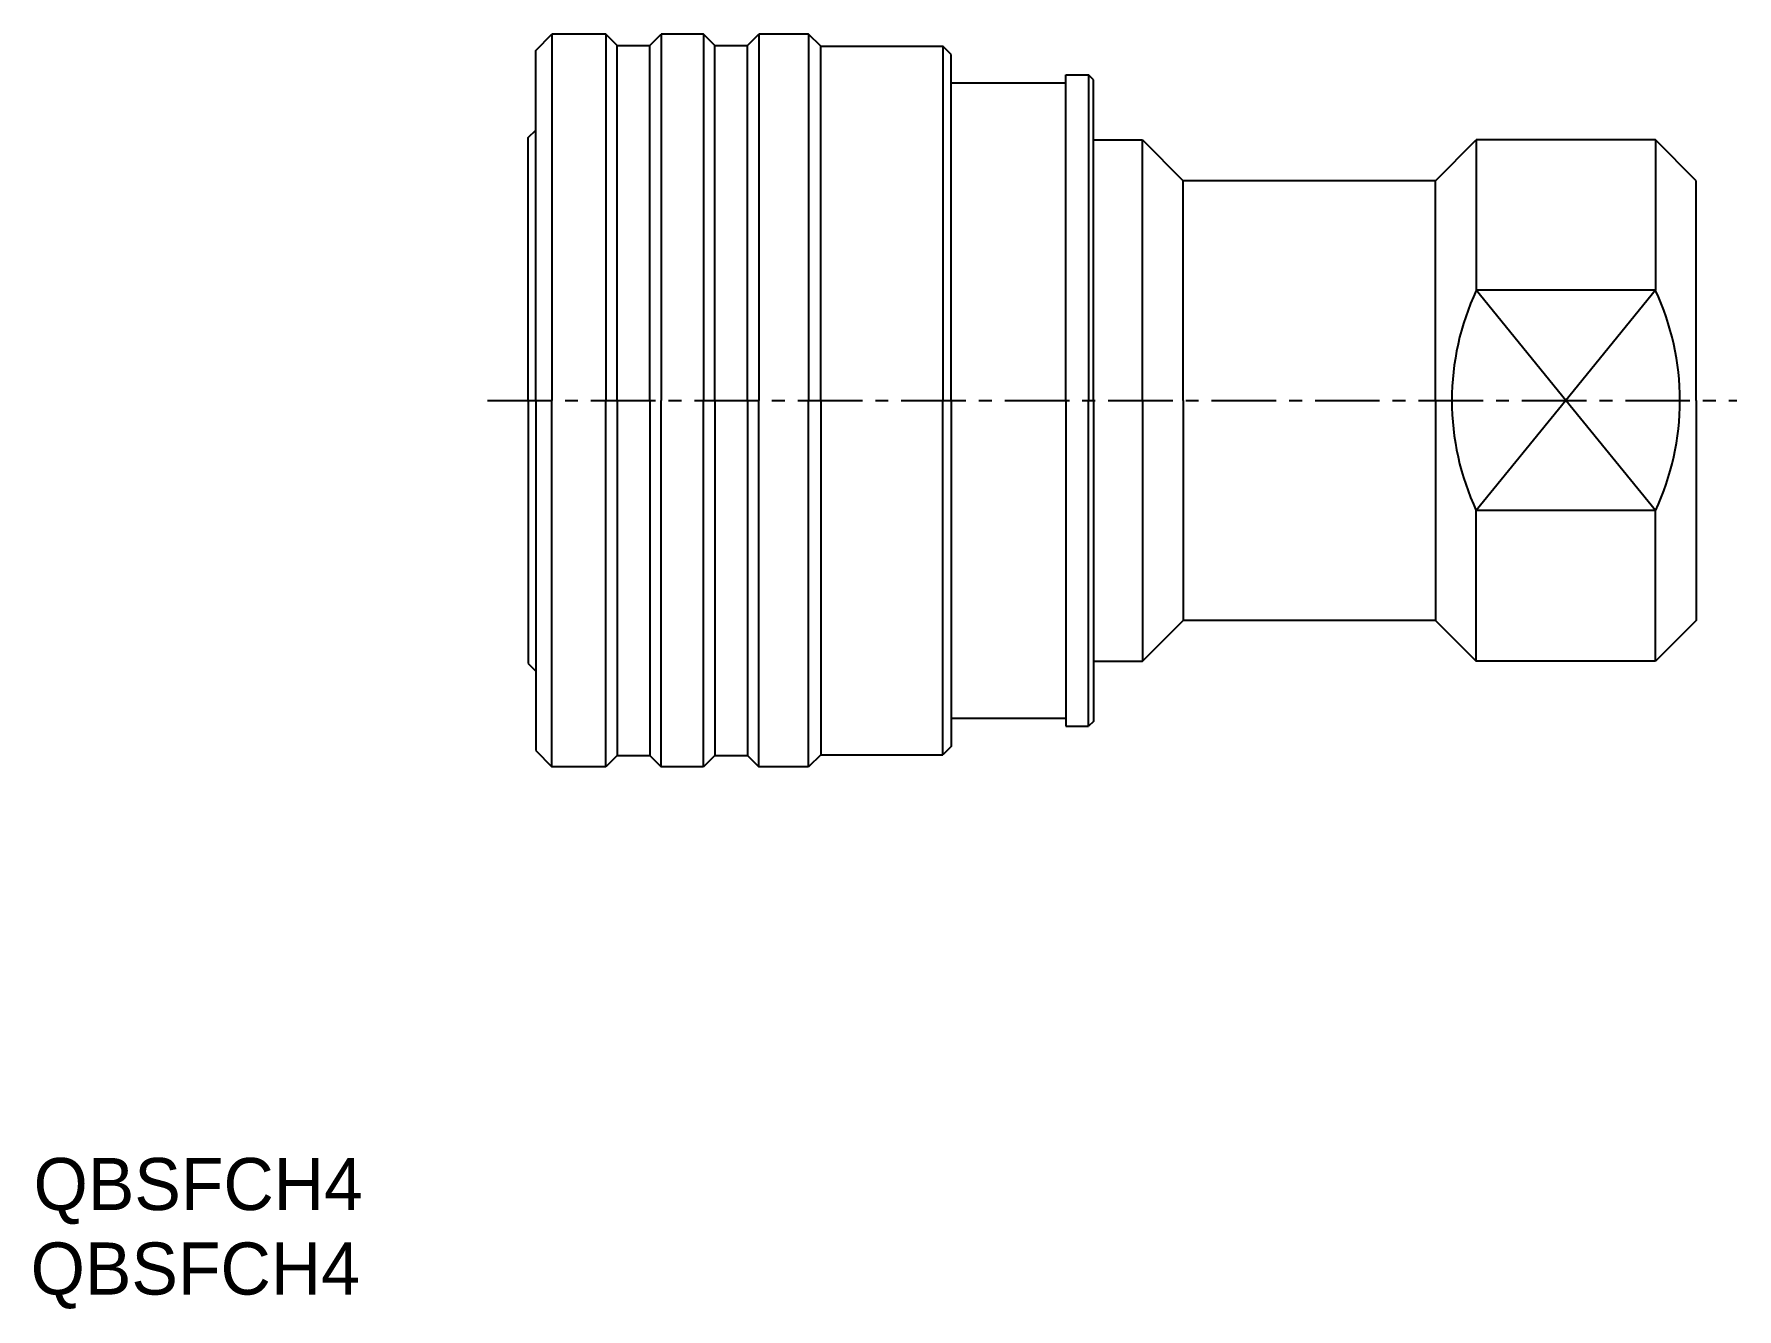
# Model space of a CAD drawing. Extents: x -101 to 4, y -55 to 23.
import ezdxf

# ---------------------------------------------------------------- set-up
doc = ezdxf.new("R2010")
doc.units = 0
doc.header["$LTSCALE"] = 0.125
doc.linetypes.add('CENTER', pattern=[50.8, 31.75, -6.35, 6.35, -6.35])
doc.layers.get('0').update_dxf_attribs({"linetype": 'CONTINUOUS'})
doc.layers.add('CENTER', color=1, linetype='CENTER')

msp = doc.modelspace()

# ---------------------------------------------------------------- linework, layer by layer
at = {"color": 7, "linetype": 'CONTINUOUS'}
for p, q in [((-69.95, 22.09), (-68.95, 23.09)), ((-65.65, 23.09), (-68.95, 23.09)), ((-68.95, 23.09), (-68.95, 0.59)), ((-64.95, 22.39), (-65.65, 23.09)), ((-65.65, 23.09), (-65.65, 0.59)), ((-62.95, 22.39), (-62.25, 23.09)), ((-59.65, 23.09), (-62.25, 23.09)), ((-62.25, 23.09), (-62.25, 0.59)), ((-58.95, 22.39), (-59.65, 23.09)), ((-59.65, 23.09), (-59.65, 0.59)), ((-56.95, 22.39), (-56.25, 23.09)), ((-53.2, 23.09), (-56.25, 23.09)), ((-56.25, 23.09), (-56.25, 0.59)), ((-52.45, 22.34), (-53.2, 23.09)), ((-53.2, 23.09), (-53.2, 0.59)), ((-69.95, 0.59), (-69.95, 22.09)), ((-64.95, 22.39), (-62.95, 22.39)), ((-64.95, 0.59), (-64.95, 22.39)), ((-62.95, 0.59), (-62.95, 22.39)), ((-58.95, 22.39), (-56.95, 22.39)), ((-58.95, 0.59), (-58.95, 22.39)), ((-56.95, 0.59), (-56.95, 22.39)), ((-52.45, 22.34), (-44.95, 22.34)), ((-52.45, 0.59), (-52.45, 22.34)), ((-44.45, 21.84), (-44.95, 22.34)), ((-44.95, 22.34), (-44.95, 0.59)), ((-44.45, 0.59), (-44.45, 21.84)), ((-44.45, 20.09), (-37.41, 20.09)), ((-37.41, 20.59), (-36.01, 20.59)), ((-37.41, 0.59), (-37.41, 20.59)), ((-35.71, 20.29), (-36.01, 20.59)), ((-36.01, 20.59), (-36.01, 0.59)), ((-35.71, 0.59), (-35.71, 20.29)), ((-70.41, 16.74), (-69.95, 17.2)), ((-70.41, 0.59), (-70.41, 16.74)), ((-35.71, 16.59), (-32.71, 16.59)), ((-32.71, 16.59), (-30.21, 14.09)), ((-32.71, 0.59), (-32.71, 16.59)), ((-14.71, 14.09), (-12.21, 16.59)), ((-12.21, 16.59), (-12.21, 7.36)), ((-1.21, 16.59), (-12.21, 16.59)), ((-1.21, 16.59), (-1.21, 7.36)), ((1.29, 14.09), (-1.21, 16.59)), ((-14.71, 14.09), (-30.21, 14.09)), ((-30.21, 0.59), (-30.21, 14.09)), ((-14.71, 0.59), (-14.71, 14.09)), ((1.29, 0.59), (1.29, 14.09)), ((-1.21, 7.36), (-12.21, 7.36)), ((-70.41, 0.59), (-70.41, -15.56)), ((-69.95, 0.59), (-69.95, -20.91)), ((-68.95, -21.91), (-68.95, 0.59)), ((-65.65, -21.91), (-65.65, 0.59)), ((-64.95, 0.59), (-64.95, -21.21)), ((-62.95, 0.59), (-62.95, -21.21)), ((-62.25, -21.91), (-62.25, 0.59)), ((-59.65, -21.91), (-59.65, 0.59)), ((-58.95, 0.59), (-58.95, -21.21)), ((-56.95, 0.59), (-56.95, -21.21)), ((-56.25, -21.91), (-56.25, 0.59)), ((-53.2, -21.91), (-53.2, 0.59)), ((-52.45, 0.59), (-52.45, -21.16)), ((-44.95, -21.16), (-44.95, 0.59)), ((-44.45, 0.59), (-44.45, -20.66)), ((-37.41, 0.59), (-37.41, -19.41)), ((-36.01, -19.41), (-36.01, 0.59)), ((-35.71, 0.59), (-35.71, -19.11)), ((-32.71, 0.59), (-32.71, -15.41)), ((-30.21, 0.59), (-30.21, -12.91)), ((-14.71, 0.59), (-14.71, -12.91)), ((1.29, 0.59), (1.29, -12.91)), ((-12.21, -15.41), (-12.21, -6.17)), ((-1.21, -6.17), (-12.21, -6.17)), ((-1.21, -15.41), (-1.21, -6.17)), ((-32.71, -15.41), (-30.21, -12.91)), ((-14.71, -12.91), (-30.21, -12.91)), ((-14.71, -12.91), (-12.21, -15.41)), ((1.29, -12.91), (-1.21, -15.41)), ((-70.41, -15.56), (-69.95, -16.02)), ((-35.71, -15.41), (-32.71, -15.41)), ((-1.21, -15.41), (-12.21, -15.41)), ((-44.45, -18.91), (-37.41, -18.91)), ((-37.41, -19.41), (-36.01, -19.41)), ((-35.71, -19.11), (-36.01, -19.41)), ((-69.95, -20.91), (-68.95, -21.91)), ((-44.45, -20.66), (-44.95, -21.16)), ((-65.65, -21.91), (-68.95, -21.91)), ((-64.95, -21.21), (-65.65, -21.91)), ((-64.95, -21.21), (-62.95, -21.21)), ((-62.95, -21.21), (-62.25, -21.91)), ((-59.65, -21.91), (-62.25, -21.91)), ((-58.95, -21.21), (-59.65, -21.91)), ((-58.95, -21.21), (-56.95, -21.21)), ((-56.95, -21.21), (-56.25, -21.91)), ((-53.2, -21.91), (-56.25, -21.91)), ((-52.45, -21.16), (-53.2, -21.91)), ((-52.45, -21.16), (-44.95, -21.16))]:
    msp.add_line(p, q, dxfattribs=at)
at = {"color": 3, "linetype": 'CONTINUOUS'}
for p, q in [((-6.71, 0.59), (-12.21, 7.36)), ((-1.21, 7.36), (-6.71, 0.59)), ((-6.71, 0.59), (-12.21, -6.17)), ((-1.21, -6.17), (-6.71, 0.59))]:
    msp.add_line(p, q, dxfattribs=at)
at = {"color": 7, "linetype": 'CONTINUOUS'}
for centre, start, end in [((2.29, 0.59), 154.9922, 180), ((-15.71, 0.59), 0, 25.0078), ((2.29, 0.59), 180, 205.0078), ((-15.71, 0.59), 334.9922, 0)]:
    msp.add_arc(centre, 16, start, end, dxfattribs=at)
at = {"layer": 'CENTER', "color": 1, "linetype": 'CENTER'}
msp.add_line((-72.91, 0.59), (3.79, 0.59), dxfattribs=at)

# ---------------------------------------------------------------- texts
at = {"color": 7, "linetype": 'CONTINUOUS'}
for p in [(-100.77, -49.12), (-100.95, -54.31)]:
    msp.add_text('QBSFCH4', height=3.2, dxfattribs=at).set_placement(p)

doc.saveas('drawing.dxf')
